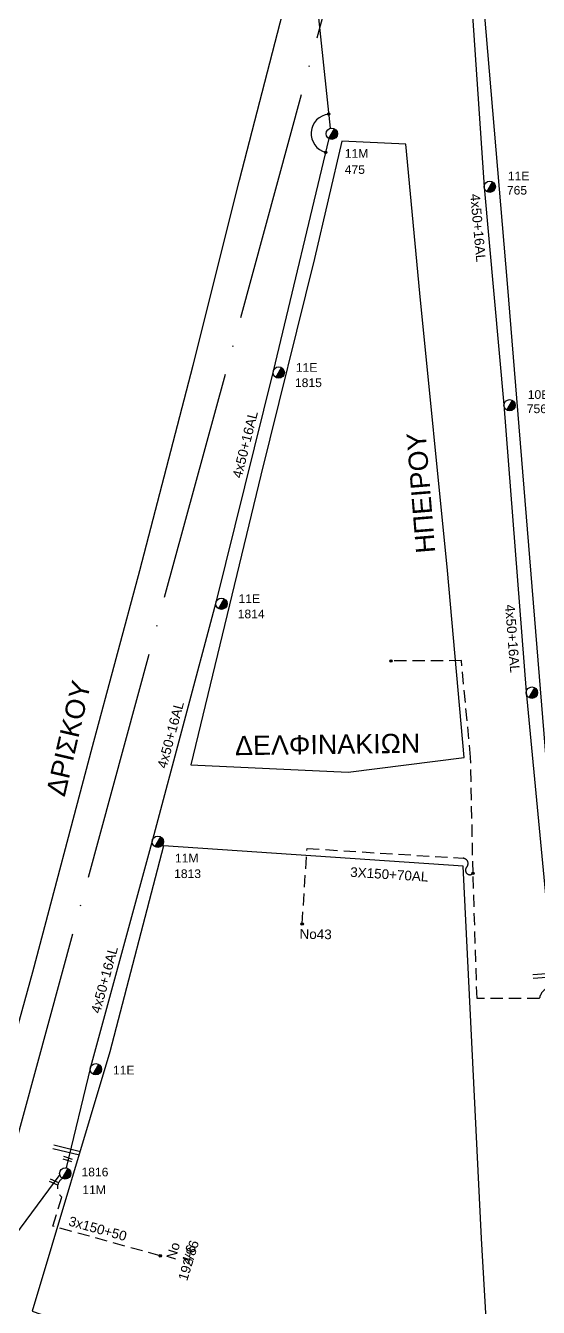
# Model space of a CAD drawing. Header units: millimetres. Extents: x -2591 to -1162, y 241 to 765.
# Drawn here: x -2330.5 to -2277.2, y 447.3 to 580.4 of the extents above; entities that cross this region are included whole.
import ezdxf
from ezdxf.enums import TextEntityAlignment as Align

# ---------------------------------------------------------------- set-up
doc = ezdxf.new("R2010")
doc.units = ezdxf.units.MM
doc.linetypes.add('ACAD_ISO04W100', pattern=[30, 24, -3, 0, -3])
doc.linetypes.add('DASHED', pattern=[19.05, 12.7, -6.35])
for name, color, linetype in [('3x150+50', 7, 'Continuous'), ('3X150+70AL', 7, 'Continuous'), ('4x50+16AL', 7, 'Continuous'), ('TEXT ΚΑΛΩΔΙΩΝ', 7, 'Continuous'), ('Άγνωστα', 7, 'Continuous'), ('Μηχανική τομή', 7, 'Continuous'), ('Στύλος ΦΜ', 7, 'Continuous'), ('Στύλος ΦΜ @ 1', 7, 'Continuous'), ('Συνδέσεις', 7, 'Continuous'), ('Τομή', 7, 'Continuous'), ('ΥΠΟΒΑΘΡΟ ΔΕΗ', 7, 'Continuous')]:
    doc.layers.add(name, color=color, linetype=linetype)
doc.styles.add('arial', font='arial.ttf')
doc.styles.get("Standard").update_dxf_attribs({"font": 'arial.ttf'})
doc.linetypes.add('SYN_LINE', pattern='A,0.5,-0.0001,["/\\/\\/\\/",Standard,S=0.1,R=0,X=0,Y=-0.05],-0.25', length=0.7501)

# ---------------------------------------------------------------- blocks, each defined once
blk = doc.blocks.new('ΥΠΑΡΧΩΝ ΤΣΙΜΕΝΤΕΝΙΟΣ ΣΤΥΛΟΣ')
at = {"layer": 'Στύλος ΦΜ'}
blk.add_hatch(color=256, dxfattribs=at).paths.add_polyline_path([(-1.29, -2.28, 0.574793), (2.62, 0, 0.268822), (1.3, 2.27)])
blk.add_line((-1.29, -2.28), (1.3, 2.27), dxfattribs=at)
blk.add_circle((0, 0), 2.62, dxfattribs=at)
at = {"layer": 'Στύλος ΦΜ', "flags": 4}
for tag, p in [('ΑΡΙΘΜΟΣ', (-4.68, 8.05)), ('ΤΥΠΟΣ', (-4.91, 3.03))]:
    blk.add_attdef(tag, p, '', height=4, dxfattribs=at)
blk = doc.blocks.new('_ΣΥΝΔΕΣΗ')
at = {"layer": 'Συνδέσεις', "linetype": 'SYN_LINE', "ltscale": 40}
blk.add_hatch(color=256, dxfattribs=at).paths.add_polyline_path([(0.5, -0.01, 1), (-0.5, -0.01, 1)])
at = {"layer": 'Συνδέσεις'}
blk.add_circle((0, -0.01), 0.5, dxfattribs=at)
blk = doc.blocks.new('ΤΟΜΗ')
at = {"layer": 'Τομή', "ltscale": 40}
for p, q in [((-0.03, -1.92), (-11.4, -1.92)), ((-0.03, -3.42), (-11.4, -3.42))]:
    blk.add_line(p, q, dxfattribs=at)
blk = doc.blocks.new('ΜΗΧΑΝΙΚΗ ΤΟΜΗ')
at = {"layer": 'Μηχανική τομή', "ltscale": 40}
for p, q in [((0, 0.76), (-3.79, 0.76)), ((0, -0.34), (-3.79, -0.34))]:
    blk.add_line(p, q, dxfattribs=at)

msp = doc.modelspace()

# ---------------------------------------------------------------- linework, layer by layer
at = {"layer": '3x150+50', "color": 62, "linetype": 'DASHED', "lineweight": -3, "ltscale": 0.1}
msp.add_lwpolyline([(-2316.484, 452.695), (-2327.638, 455.773), (-2326.696, 458.794, -0.5059872), (-2326.635, 460.743, 5.6234438)], format="xyb", dxfattribs=at)
at = {"layer": '3X150+70AL', "color": 2, "linetype": 'DASHED', "lineweight": -3, "ltscale": 0.1}
for points in [[(-2270.1, 479.231, 0.6289687), (-2271.787, 479.623), (-2274.64, 480.064, 0.6558848), (-2277.12, 479.418), (-2283.606, 479.394), (-2284.019, 492.396), (-2284.278, 504.454), (-2285.225, 514.483), (-2292.535, 514.459)], [(-2301.755, 487.154), (-2301.249, 494.985), (-2285.057, 493.972, -0.6321824), (-2284.683, 493.039, 0.9778352), (-2284.019, 492.396, 2.4351952)]]:
    msp.add_lwpolyline(points, format="xyb", dxfattribs=at)
at = {"layer": '4x50+16AL', "color": 133, "linetype": 'Continuous', "lineweight": -3, "ltscale": 0.1}
for points in [[(-2301.999, 599.534), (-2298.861, 569.745)], [(-2298.973, 568.671), (-2304.764, 544.523), (-2310.705, 520.522), (-2317.29, 495.877), (-2323.708, 472.295), (-2326.263, 461.839)]]:
    msp.add_lwpolyline(points, dxfattribs=at)
at = {"layer": '4x50+16AL', "color": 5, "linetype": 'Continuous', "lineweight": -3, "ltscale": 0.1}
msp.add_lwpolyline([(-2284.739, 591.152), (-2282.879, 563.64), (-2280.813, 541.049), (-2278.495, 511.249), (-2275.543, 480.038)], dxfattribs=at)
at = {"layer": '4x50+16AL', "color": 62, "linetype": 'Continuous', "lineweight": -3, "ltscale": 0.1}
msp.add_lwpolyline([(-2326.92, 461.132), (-2339.301, 444.43), (-2344.42, 397.928), (-2344.981, 388.892)], dxfattribs=at)
at = {"layer": 'ΥΠΟΒΑΘΡΟ ΔΕΗ', "linetype": 'ACAD_ISO04W100', "lineweight": 30, "flags": 128}
msp.add_lwpolyline([(-2581.141, 758.187), (-2541.759, 714.967), (-2385.005, 661.277), (-2294.541, 600.032), (-2350.056, 396.261), (-2380.89, 405.676), (-2412.14, 410.774), (-2419.019, 347.031), (-2424.604, 288.141), (-2395.053, 280.604), (-2365.078, 264.993), (-2343.075, 249.271)], dxfattribs=at)
at = {"layer": 'ΥΠΟΒΑΘΡΟ ΔΕΗ', "lineweight": -3}
for points in [[(-2283.668, 591.626), (-2276.608, 596.804), (-2256.723, 590.29), (-2244.149, 586.323), (-2232.847, 582.762), (-2221.693, 579.213), (-2213.631, 577), (-2245.008, 524.878), (-2262.44, 495.736), (-2271.255, 480.703), (-2274.722, 480.703), (-2276.393, 503.92), (-2280.452, 553.624), (-2283.668, 591.626)], [(-2540.267, 428.627), (-2534.842, 409.425), (-2514.318, 414.003), (-2497.243, 416.536), (-2490.529, 417.603), (-2481.791, 418.445), (-2459.824, 420.223), (-2418.441, 418.224), (-2415.559, 418.014), (-2411.484, 417.261), (-2377.537, 410.288), (-2371.567, 408.573), (-2353.257, 402.889), (-2339.901, 447.526), (-2333.635, 468.133), (-2329.693, 482.191), (-2323.51, 505.587), (-2318.617, 523.84), (-2313.08, 545.161), (-2308.263, 564.351), (-2302.192, 587.824)], [(-2313.294, 503.674), (-2296.991, 502.905), (-2284.941, 504.44), (-2286.687, 523.837), (-2289.528, 552.624), (-2290.991, 568.107), (-2297.654, 568.419), (-2300.472, 556.221), (-2306.035, 533.734), (-2313.294, 503.674)], [(-2329.764, 446.948), (-2309.819, 440.021), (-2303.688, 437.801), (-2282.143, 431.496), (-2281.836, 431.852), (-2283.147, 454.487), (-2285.03, 493.144), (-2316.134, 495.261), (-2321.719, 473.89), (-2329.764, 446.948)]]:
    msp.add_lwpolyline(points, dxfattribs=at)
at = {"layer": 'ΥΠΟΒΑΘΡΟ ΔΕΗ', "lineweight": -3, "ltscale": 0.1}
msp.add_arc((-2298.792, 569.203), 2.028, 96.35688, 255.03558, dxfattribs=at)

# ---------------------------------------------------------------- block references
at = {"layer": 'Μηχανική τομή', "lineweight": -3, "xscale": 0.2499999999999677, "yscale": 0.2499999999999677, "zscale": 0.2499999999999677}
for p, rotation in [((-2326.547, 462.946), 162.2027869650104), ((-2327.935, 460.606), 156.3184430929374)]:
    msp.add_blockref('ΜΗΧΑΝΙΚΗ ΤΟΜΗ', p, dxfattribs=dict(at, rotation=rotation))
at = {"layer": 'Στύλος ΦΜ @ 1', "lineweight": -3, "ltscale": 40}
ref = msp.add_blockref('ΥΠΑΡΧΩΝ ΤΣΙΜΕΝΤΕΝΙΟΣ ΣΤΥΛΟΣ', (-2298.683, 569.184), dxfattribs=dict(at, xscale=0.2249999999999943, yscale=0.2249999999999943, zscale=0.2249999999999943))
ref.add_attrib('ΤΥΠΟΣ', '11M', dxfattribs={"layer": 'Στύλος ΦΜ', "height": 0.9, "flags": 4}).set_placement((-2297.336, 566.412), align=Align.BOTTOM_LEFT)
ref.add_attrib('ΑΡΙΘΜΟΣ', '475', (-2297.336, 565.01), dxfattribs={"layer": 'Στύλος ΦΜ', "height": 0.9, "flags": 4})
ref = msp.add_blockref('ΥΠΑΡΧΩΝ ΤΣΙΜΕΝΤΕΝΙΟΣ ΣΤΥΛΟΣ', (-2282.291, 563.675), dxfattribs=dict(at, xscale=0.2249999999999943, yscale=0.2249999999999943, zscale=0.2249999999999943))
ref.add_attrib('ΤΥΠΟΣ', '11E', dxfattribs={"layer": 'Στύλος ΦΜ', "height": 0.9, "flags": 4}).set_placement((-2280.407, 564.072), align=Align.BOTTOM_LEFT)
ref.add_attrib('ΑΡΙΘΜΟΣ', '765', (-2280.508, 562.863), dxfattribs={"layer": 'Στύλος ΦΜ', "height": 0.9, "flags": 4})
ref = msp.add_blockref('ΥΠΑΡΧΩΝ ΤΣΙΜΕΝΤΕΝΙΟΣ ΣΤΥΛΟΣ', (-2304.191, 544.389), dxfattribs=dict(at, xscale=0.2249999999999943, yscale=0.2249999999999943, zscale=0.2249999999999943))
ref.add_attrib('ΤΥΠΟΣ', '11E', dxfattribs={"layer": 'Στύλος ΦΜ', "height": 0.9, "flags": 4}).set_placement((-2302.415, 544.196), align=Align.BOTTOM_LEFT)
ref.add_attrib('ΑΡΙΘΜΟΣ', '1815', (-2302.506, 542.88), dxfattribs={"layer": 'Στύλος ΦΜ', "height": 0.9, "flags": 4})
ref = msp.add_blockref('ΥΠΑΡΧΩΝ ΤΣΙΜΕΝΤΕΝΙΟΣ ΣΤΥΛΟΣ', (-2280.228, 540.988), dxfattribs=dict(at, xscale=0.2249999999999943, yscale=0.2249999999999943, zscale=0.2249999999999943))
ref.add_attrib('ΤΥΠΟΣ', '10E', dxfattribs={"layer": 'Στύλος ΦΜ', "height": 0.9, "flags": 4}).set_placement((-2278.344, 541.385), align=Align.BOTTOM_LEFT)
ref.add_attrib('ΑΡΙΘΜΟΣ', '756', (-2278.445, 540.176), dxfattribs={"layer": 'Στύλος ΦΜ', "height": 0.9, "flags": 4})
ref = msp.add_blockref('ΥΠΑΡΧΩΝ ΤΣΙΜΕΝΤΕΝΙΟΣ ΣΤΥΛΟΣ', (-2310.132, 520.389), dxfattribs=dict(at, xscale=0.2249999999999943, yscale=0.2249999999999943, zscale=0.2249999999999943))
ref.add_attrib('ΤΥΠΟΣ', '11E', dxfattribs={"layer": 'Στύλος ΦΜ', "height": 0.9, "flags": 4}).set_placement((-2308.356, 520.196), align=Align.BOTTOM_LEFT)
ref.add_attrib('ΑΡΙΘΜΟΣ', '1814', (-2308.446, 518.88), dxfattribs={"layer": 'Στύλος ΦΜ', "height": 0.9, "flags": 4})
ref = msp.add_blockref('ΥΠΑΡΧΩΝ ΤΣΙΜΕΝΤΕΝΙΟΣ ΣΤΥΛΟΣ', (-2277.913, 511.158), dxfattribs=dict(at, xscale=0.2249999999999943, yscale=0.2249999999999943, zscale=0.2249999999999943))
ref.add_attrib('ΤΥΠΟΣ', '11M', dxfattribs={"layer": 'Στύλος ΦΜ', "height": 0.9, "flags": 4}).set_placement((-2276.029, 511.555), align=Align.BOTTOM_LEFT)
ref.add_attrib('ΑΡΙΘΜΟΣ', '755', (-2276.13, 510.346), dxfattribs={"layer": 'Στύλος ΦΜ', "height": 0.9, "flags": 4})
ref = msp.add_blockref('ΥΠΑΡΧΩΝ ΤΣΙΜΕΝΤΕΝΙΟΣ ΣΤΥΛΟΣ', (-2316.732, 495.688), dxfattribs=dict(at, xscale=0.2249999999999943, yscale=0.2249999999999943, zscale=0.2249999999999943))
ref.add_attrib('ΤΥΠΟΣ', '11M', dxfattribs={"layer": 'Στύλος ΦΜ', "height": 0.9, "flags": 4}).set_placement((-2314.957, 493.264), align=Align.BOTTOM_LEFT)
ref.add_attrib('ΑΡΙΘΜΟΣ', '1813', (-2315.047, 491.914), dxfattribs={"layer": 'Στύλος ΦΜ', "height": 0.9, "flags": 4})
ref = msp.add_blockref('ΥΠΑΡΧΩΝ ΤΣΙΜΕΝΤΕΝΙΟΣ ΣΤΥΛΟΣ', (-2323.168, 472.06), dxfattribs=dict(at, xscale=0.2249999999999943, yscale=0.2249999999999943, zscale=0.2249999999999943))
ref.add_attrib('ΤΥΠΟΣ', '11E', dxfattribs={"layer": 'Στύλος ΦΜ', "height": 0.9, "flags": 4}).set_placement((-2321.392, 471.255), align=Align.BOTTOM_LEFT)
ref = msp.add_blockref('ΥΠΑΡΧΩΝ ΤΣΙΜΕΝΤΕΝΙΟΣ ΣΤΥΛΟΣ', (-2326.345, 461.256), dxfattribs=dict(at, xscale=0.2249999999999943, yscale=0.2249999999999943, zscale=0.2249999999999943))
ref.add_attrib('ΤΥΠΟΣ', '11M', dxfattribs={"layer": 'Στύλος ΦΜ', "height": 0.9, "flags": 4}).set_placement((-2324.569, 458.831), align=Align.BOTTOM_LEFT)
ref.add_attrib('ΑΡΙΘΜΟΣ', '1816', (-2324.659, 460.946), dxfattribs={"layer": 'Στύλος ΦΜ', "height": 0.9, "flags": 4})
at = {"layer": 'Συνδέσεις', "lineweight": -3, "xscale": 0.25, "yscale": 0.25, "zscale": 0.25}
for p in [(-2299.015, 571.222), (-2299.315, 567.247), (-2292.535, 514.459), (-2284.019, 492.396), (-2301.754, 487.157), (-2316.483, 452.698)]:
    msp.add_blockref('_ΣΥΝΔΕΣΗ', p, dxfattribs=at)
at = {"layer": 'Τομή', "lineweight": -3, "xscale": 0.2499999999999997, "yscale": 0.2499999999999997, "zscale": 0.2499999999999997}
for p, rotation in [((-2277.741, 481.035), 184.4710630124387), ((-2327.746, 463.382), 166.1730705789079)]:
    msp.add_blockref('ΤΟΜΗ', p, dxfattribs=dict(at, rotation=rotation))

# ---------------------------------------------------------------- texts
at = {"layer": 'TEXT ΚΑΛΩΔΙΩΝ', "linetype": 'Continuous', "lineweight": -3, "ltscale": 0.1}
for s, rotation, p in [('4x50+16AL', 275.2237, (-2283.496, 559.409)), ('4x50+16AL', 76.09726, (-2307.677, 536.918)), ('4x50+16AL', 274.44966, (-2279.927, 516.774)), ('4x50+16AL', 75.04085, (-2315.412, 506.781)), ('3X150+70AL', 356.42015, (-2292.71, 492.294)), ('4x50+16AL', 74.77601, (-2322.28, 481.35)), ('3x150+50', 344.57213, (-2322.972, 455.523))]:
    msp.add_text(s, height=1, rotation=rotation, dxfattribs=at).set_placement(p, align=Align.MIDDLE_CENTER)
at = {"layer": 'Άγνωστα', "color": 7, "lineweight": -3, "char_height": 1, "attachment_point": 1}
for s, insert, rotation in [('No43', (-2302.018, 486.611), 359.18713), ('192/86', (-2314.652, 450.324), 72.98023)]:
    msp.add_mtext_dynamic_manual_height_columns(s, width=1.8, gutter_width=0, heights=[0.73], dxfattribs=dict(at, insert=insert, rotation=rotation))
at = {"layer": 'Άγνωστα', "color": 7, "lineweight": -3}
note = msp.add_mtext_dynamic_manual_height_columns('No ', width=1.8, gutter_width=0, heights=[0.73, 0], dxfattribs=dict(at, insert=(-2316.411, 450.776), char_height=1, attachment_point=1, rotation=72.98023))
for column, words in zip(note.columns.linked_columns, ['4-6']):
    column.text = words
at = {"layer": 'ΥΠΟΒΑΘΡΟ ΔΕΗ', "lineweight": -3, "ltscale": 40, "char_height": 2, "width": 26.31339, "attachment_point": 1, "style": 'arial'}
for s, insert, rotation in [('ΗΠΕΙΡΟΥ', (-2289.924, 525.542), 94.63245), ('ΔΡΙΣΚΟΥ', (-2328.351, 500.739), 76.94678), ('ΔΕΛΦΙΝΑΚΙΩΝ', (-2308.741, 506.664), 0.77004)]:
    msp.add_mtext(s, dxfattribs=dict(at, insert=insert, rotation=rotation))

doc.saveas('drawing.dxf')
